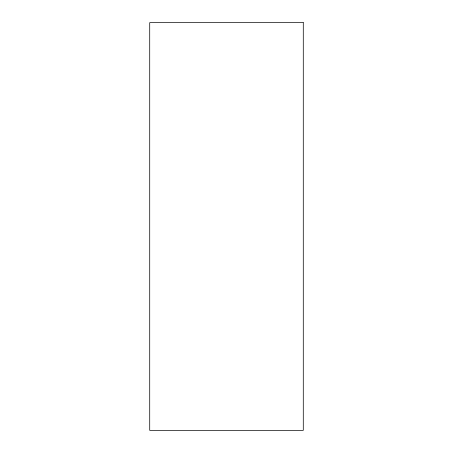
<?xml version="1.0" encoding="UTF-8"?>
<svg xmlns="http://www.w3.org/2000/svg" width="453" height="453" viewBox="0 0 453 453"><rect width="100%" height="100%" fill="white"/><g stroke="black" fill="none" stroke-linecap="round" stroke-linejoin="round"><path stroke-width="0.68" d="M303.284 22.65L149.716 22.65L149.716 430.35L303.284 430.35L303.284 22.65"/></g></svg>
